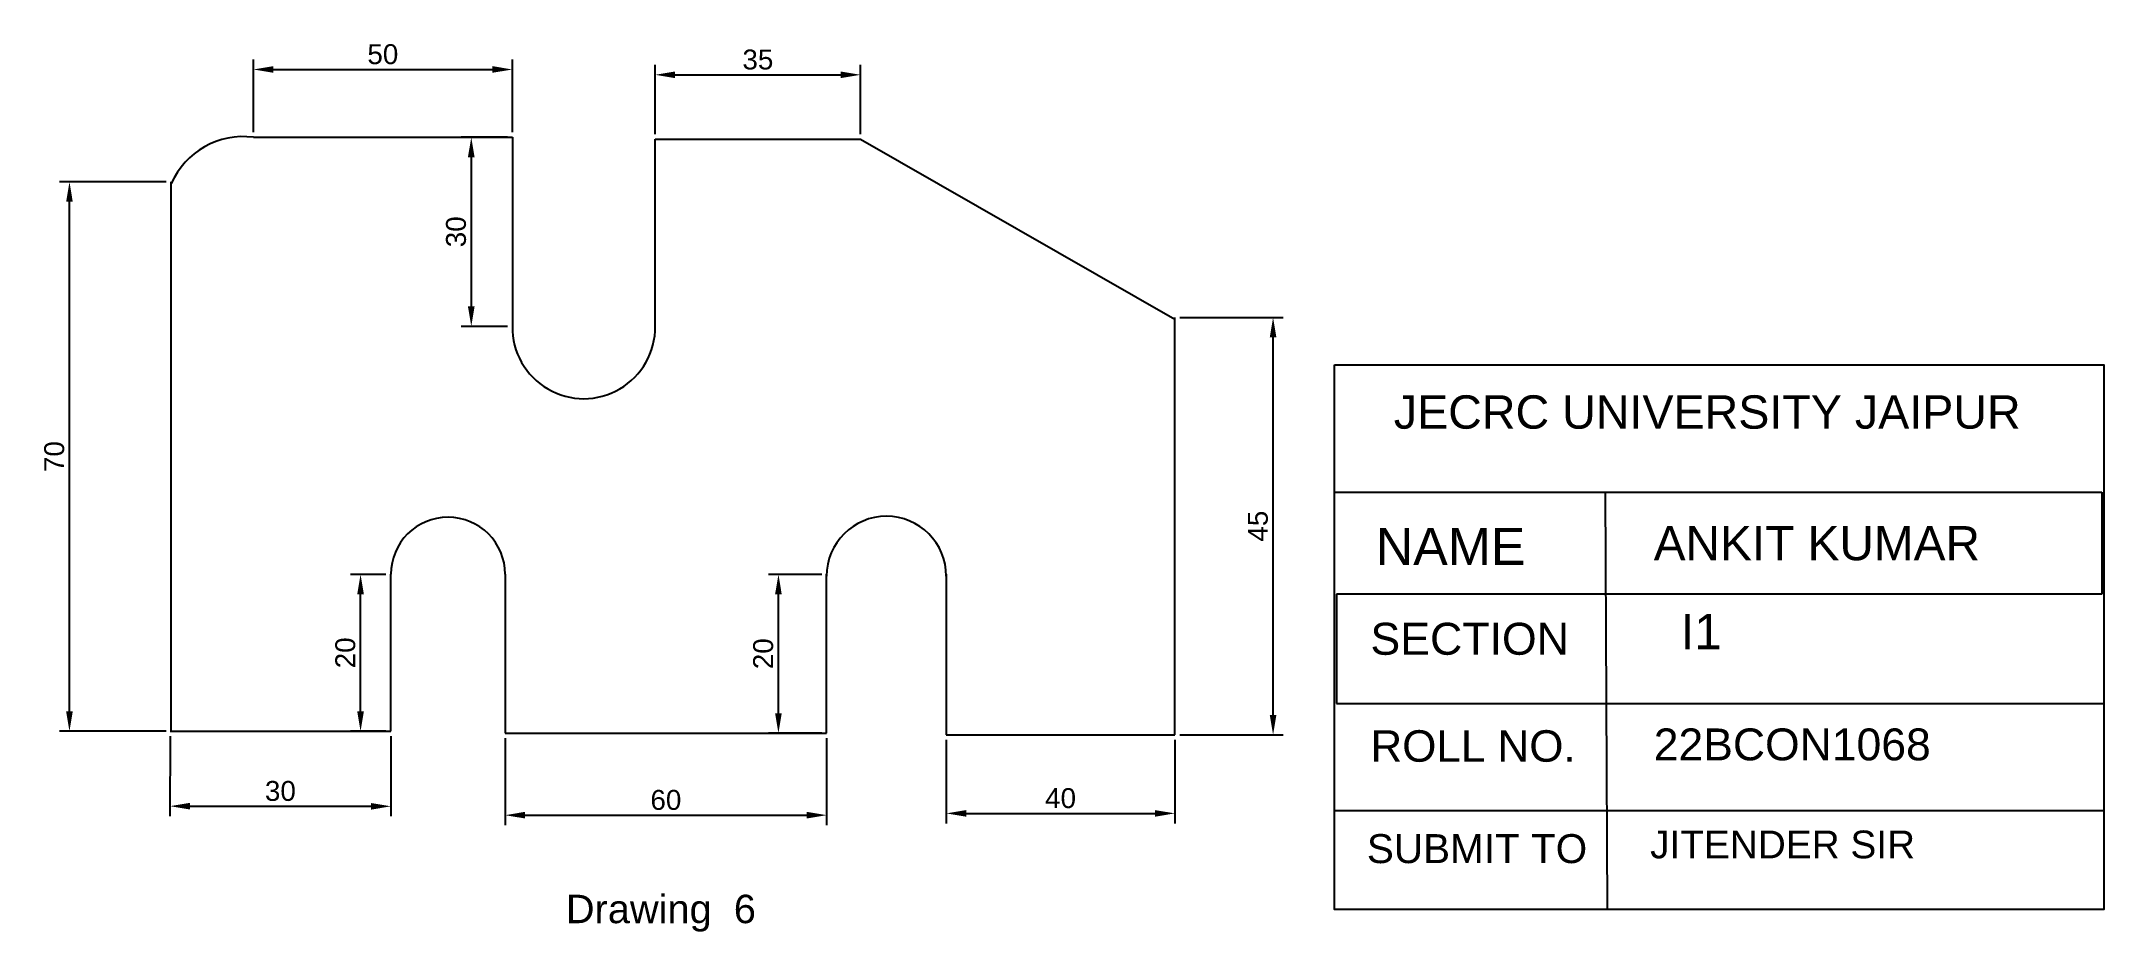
# Model space of a CAD drawing. Header units: millimetres. Extents: x 1500 to 5383, y 593 to 2270.
import ezdxf

# ---------------------------------------------------------------- set-up
doc = ezdxf.new("R2010")
doc.units = ezdxf.units.MM
doc.styles.get("Standard").update_dxf_attribs({"font": 'arial.ttf'})
doc.dimstyles.new('ISO-25', dxfattribs={"dimscale": 15, "dimtxt": 2.5, "dimasz": 2.5, "dimexe": 1.25, "dimexo": 0.625, "dimtad": 1, "dimtxsty": 'Standard', "dimcen": 2.5, "dimadec": 0, "dimazin": 0, "dimtfac": 1, "dimtmove": 0, "dimatfit": 3, "dimfxl": 1, "dimarcsym": 0})

# ---------------------------------------------------------------- blocks, each defined once
blk = doc.blocks.new('*D4')
at = {"color": 0, "lineweight": -2, "transparency": 16777216}
for p, q in [((1735.2, 2005), (1534.1, 2005)), ((1552.9, 1007.9), (1552.9, 1967.5)), ((1735.2, 970.4), (1534.1, 970.4))]:
    blk.add_line(p, q, dxfattribs=at)
at = {"color": 0, "transparency": 16777216}
for points in [[(1546.6, 1967.5), (1559.1, 1967.5), (1552.9, 2005)], [(1546.6, 1007.9), (1559.1, 1007.9), (1552.9, 970.4)]]:
    blk.add_solid(points, dxfattribs=at)
at = {"layer": 'Defpoints', "color": 0, "transparency": 16777216}
for p in [(1552.9, 2005), (1744.5, 2005), (1744.5, 970.4)]:
    blk.add_point(p, dxfattribs=at)
at = {"color": 0, "transparency": 16777216, "insert": (1524.4, 1487.7), "char_height": 37.5, "width": 675, "attachment_point": 5, "rotation": 90}
blk.add_mtext('70', dxfattribs=at)
blk = doc.blocks.new('*D5')
at = {"color": 0, "lineweight": -2, "transparency": 16777216}
for p, q in [((1742.2, 961.4), (1742.1, 810.7)), ((2158.1, 961), (2158, 810.4)), ((1779.6, 829.5), (2120.5, 829.2))]:
    blk.add_line(p, q, dxfattribs=at)
at = {"color": 0, "transparency": 16777216}
for points in [[(1779.6, 835.7), (1779.6, 823.2), (1742.1, 829.5)], [(2120.5, 835.4), (2120.5, 822.9), (2158, 829.2)]]:
    blk.add_solid(points, dxfattribs=at)
at = {"layer": 'Defpoints', "color": 0, "transparency": 16777216}
for p in [(1742.2, 970.7), (2158.1, 970.4), (2158, 829.2)]:
    blk.add_point(p, dxfattribs=at)
at = {"color": 0, "transparency": 16777216, "insert": (1950, 857.9), "char_height": 37.5, "attachment_point": 5, "rotation": 359.9553}
blk.add_mtext('30', dxfattribs=at)
blk = doc.blocks.new('*D6')
at = {"color": 0, "lineweight": -2, "transparency": 16777216}
for p, q in [((2373.2, 957.7), (2373.2, 793.8)), ((2978.4, 957.7), (2978.4, 793.8)), ((2410.7, 812.5), (2940.9, 812.5))]:
    blk.add_line(p, q, dxfattribs=at)
at = {"color": 0, "transparency": 16777216}
for points in [[(2410.7, 818.8), (2410.7, 806.3), (2373.2, 812.5)], [(2940.9, 818.8), (2940.9, 806.3), (2978.4, 812.5)]]:
    blk.add_solid(points, dxfattribs=at)
at = {"layer": 'Defpoints', "color": 0, "transparency": 16777216}
for p in [(2373.2, 967), (2978.4, 967), (2978.4, 812.5)]:
    blk.add_point(p, dxfattribs=at)
at = {"color": 0, "transparency": 16777216, "insert": (2675.8, 841), "char_height": 37.5, "attachment_point": 5}
blk.add_mtext('60', dxfattribs=at)
blk = doc.blocks.new('*D7')
at = {"color": 0, "lineweight": -2, "transparency": 16777216}
for p, q in [((3203.7, 954.3), (3203.7, 797.1)), ((3634, 954.3), (3634, 797.1)), ((3241.2, 815.9), (3596.5, 815.9))]:
    blk.add_line(p, q, dxfattribs=at)
at = {"color": 0, "transparency": 16777216}
for points in [[(3241.2, 822.1), (3241.2, 809.6), (3203.7, 815.9)], [(3596.5, 822.1), (3596.5, 809.6), (3634, 815.9)]]:
    blk.add_solid(points, dxfattribs=at)
at = {"layer": 'Defpoints', "color": 0, "transparency": 16777216}
for p in [(3203.7, 963.7), (3634, 963.7), (3634, 815.9)]:
    blk.add_point(p, dxfattribs=at)
at = {"color": 0, "transparency": 16777216, "insert": (3418.9, 844.4), "char_height": 37.5, "attachment_point": 5}
blk.add_mtext('40', dxfattribs=at)
blk = doc.blocks.new('*D8')
at = {"color": 0, "lineweight": -2, "transparency": 16777216}
for p, q in [((3643.4, 1749.7), (3837.7, 1749.7)), ((3819, 1001.2), (3819, 1712.2)), ((3643.4, 963.7), (3837.7, 963.7))]:
    blk.add_line(p, q, dxfattribs=at)
at = {"color": 0, "transparency": 16777216}
for points in [[(3812.7, 1712.2), (3825.2, 1712.2), (3819, 1749.7)], [(3812.7, 1001.2), (3825.2, 1001.2), (3819, 963.7)]]:
    blk.add_solid(points, dxfattribs=at)
at = {"layer": 'Defpoints', "color": 0, "transparency": 16777216}
for p in [(3634, 1749.7), (3819, 1749.7), (3634, 963.7)]:
    blk.add_point(p, dxfattribs=at)
at = {"color": 0, "transparency": 16777216, "insert": (3790.5, 1356.7), "char_height": 37.5, "attachment_point": 5, "rotation": 90}
blk.add_mtext('45', dxfattribs=at)
blk = doc.blocks.new('*D9')
at = {"color": 0, "lineweight": -2, "transparency": 16777216}
for p, q in [((2655.7, 2095), (2655.7, 2225.3)), ((3042.3, 2095), (3042.3, 2225.3)), ((2693.2, 2206.6), (3004.8, 2206.6))]:
    blk.add_line(p, q, dxfattribs=at)
at = {"color": 0, "transparency": 16777216}
for points in [[(2693.2, 2212.8), (2693.2, 2200.3), (2655.7, 2206.6)], [(3004.8, 2212.8), (3004.8, 2200.3), (3042.3, 2206.6)]]:
    blk.add_solid(points, dxfattribs=at)
at = {"layer": 'Defpoints', "color": 0, "transparency": 16777216}
for p in [(3042.3, 2206.6), (2655.7, 2085.6), (3042.3, 2085.6)]:
    blk.add_point(p, dxfattribs=at)
at = {"color": 0, "transparency": 16777216, "insert": (2849, 2235.1), "char_height": 37.5, "attachment_point": 5}
blk.add_mtext('35', dxfattribs=at)
blk = doc.blocks.new('*D10')
at = {"color": 0, "lineweight": -2, "transparency": 16777216}
for p, q in [((1899.2, 2098.4), (1899.2, 2235.4)), ((1936.7, 2216.6), (2349.2, 2216.6)), ((2386.7, 2098.4), (2386.7, 2235.4))]:
    blk.add_line(p, q, dxfattribs=at)
at = {"color": 0, "transparency": 16777216}
for points in [[(1936.7, 2222.9), (1936.7, 2210.4), (1899.2, 2216.6)], [(2349.2, 2222.9), (2349.2, 2210.4), (2386.7, 2216.6)]]:
    blk.add_solid(points, dxfattribs=at)
at = {"layer": 'Defpoints', "color": 0, "transparency": 16777216}
for p in [(2386.7, 2216.6), (1899.2, 2089), (2386.7, 2089)]:
    blk.add_point(p, dxfattribs=at)
at = {"color": 0, "transparency": 16777216, "insert": (2142.9, 2245.2), "char_height": 37.5, "attachment_point": 5}
blk.add_mtext('50', dxfattribs=at)
blk = doc.blocks.new('*D11')
at = {"color": 0, "lineweight": -2, "transparency": 16777216}
for p, q in [((2148.7, 1266), (2082.2, 1266)), ((2100.9, 1007.9), (2100.9, 1228.5)), ((2148.7, 970.4), (2082.2, 970.4))]:
    blk.add_line(p, q, dxfattribs=at)
at = {"color": 0, "transparency": 16777216}
for points in [[(2094.7, 1228.5), (2107.2, 1228.5), (2100.9, 1266)], [(2094.7, 1007.9), (2107.2, 1007.9), (2100.9, 970.4)]]:
    blk.add_solid(points, dxfattribs=at)
at = {"layer": 'Defpoints', "color": 0, "transparency": 16777216}
for p in [(2100.9, 1266), (2158.1, 1266), (2158.1, 970.4)]:
    blk.add_point(p, dxfattribs=at)
at = {"color": 0, "transparency": 16777216, "insert": (2072.4, 1118.2), "char_height": 37.5, "attachment_point": 5, "rotation": 90}
blk.add_mtext('20', dxfattribs=at)
blk = doc.blocks.new('*D12')
at = {"color": 0, "lineweight": -2, "transparency": 16777216}
for p, q in [((2969.1, 1266), (2868.9, 1266)), ((2887.7, 1004.5), (2887.7, 1228.5)), ((2969.1, 967), (2868.9, 967))]:
    blk.add_line(p, q, dxfattribs=at)
at = {"color": 0, "transparency": 16777216}
for points in [[(2881.4, 1228.5), (2893.9, 1228.5), (2887.7, 1266)], [(2881.4, 1004.5), (2893.9, 1004.5), (2887.7, 967)]]:
    blk.add_solid(points, dxfattribs=at)
at = {"layer": 'Defpoints', "color": 0, "transparency": 16777216}
for p in [(2887.7, 1266), (2978.4, 1266), (2978.4, 967)]:
    blk.add_point(p, dxfattribs=at)
at = {"color": 0, "transparency": 16777216, "insert": (2859.1, 1116.5), "char_height": 37.5, "attachment_point": 5, "rotation": 90}
blk.add_mtext('20', dxfattribs=at)
blk = doc.blocks.new('*D13')
at = {"color": 0, "lineweight": -2, "transparency": 16777216}
for p, q in [((2377.3, 2089), (2290.6, 2089)), ((2309.4, 2051.5), (2309.4, 1770.4)), ((2377.3, 1732.9), (2290.6, 1732.9))]:
    blk.add_line(p, q, dxfattribs=at)
at = {"color": 0, "transparency": 16777216}
for points in [[(2303.1, 2051.5), (2315.6, 2051.5), (2309.4, 2089)], [(2303.1, 1770.4), (2315.6, 1770.4), (2309.4, 1732.9)]]:
    blk.add_solid(points, dxfattribs=at)
at = {"layer": 'Defpoints', "color": 0, "transparency": 16777216}
for p in [(2386.7, 2089), (2309.4, 1732.9), (2386.7, 1732.9)]:
    blk.add_point(p, dxfattribs=at)
at = {"color": 0, "transparency": 16777216, "insert": (2280.8, 1911), "char_height": 37.5, "attachment_point": 5, "rotation": 90}
blk.add_mtext('30', dxfattribs=at)

msp = doc.modelspace()

# ---------------------------------------------------------------- linework, layer by layer
for p, q in [((1899.195, 2089), (1899.195, 2089)), ((1899.195, 2089), (2386.698, 2089)), ((2386.698, 2089), (2386.698, 2089)), ((2386.698, 2089), (2386.698, 1732.93)), ((2655.666, 1732.93), (2655.666, 2085.641)), ((2655.666, 2085.641), (2655.666, 2085.641)), ((2655.666, 2085.641), (3042.307, 2085.641)), ((3042.307, 2085.641), (3634.035, 1746.367)), ((1744.538, 970.403), (1744.538, 2005.022)), ((3634.035, 963.684), (3634.035, 1749.726)), ((2386.698, 1732.93), (2386.698, 1732.93)), ((2655.666, 1732.93), (2655.666, 1732.93)), ((3934.816, 1420.959), (5379.533, 1420.959)), ((4444.518, 1420.959), (4447.893, 635.154)), ((5379.533, 1420.959), (5379.533, 1228.724)), ((2158.076, 970.403), (2158.076, 1266.008)), ((2373.25, 1266.008), (2373.25, 1266.008)), ((2373.25, 1266.008), (2373.25, 967.044)), ((2978.427, 967.044), (2978.427, 1266.008)), ((2978.427, 1266.008), (2978.427, 1266.008)), ((3203.687, 1266.008), (3203.687, 1266.008)), ((3203.687, 1266.008), (3203.687, 963.684)), ((5379.533, 1228.724), (3938.192, 1228.724)), ((3938.192, 1228.724), (3938.192, 1022.998)), ((3938.192, 1022.998), (5382.908, 1022.998)), ((5382.908, 1022.998), (5382.908, 820.645)), ((1742.191, 970.727), (2158.076, 970.403)), ((1744.538, 970.403), (1744.538, 970.403)), ((2158.076, 970.403), (2158.076, 970.403)), ((2373.25, 967.044), (2373.25, 967.044)), ((2373.25, 967.044), (2978.427, 967.044)), ((2978.427, 967.044), (2978.427, 967.044)), ((3203.687, 963.684), (3203.687, 963.684)), ((3203.687, 963.684), (3634.035, 963.684)), ((3634.035, 963.684), (3634.035, 963.684)), ((5382.908, 820.645), (3934.816, 820.645))]:
    msp.add_line(p, q)
msp.add_lwpolyline([(3934.816, 1660.41), (5382.908, 1660.41), (5382.908, 635.154), (3934.816, 635.154)], close=True)
for centre, radius, start, end in [((1880.279, 1941.895), 148.316, 82.672852, 156.235971), ((2521.182, 1731.251), 134.494, 179.284467, 0.715533), ((2265.663, 1266.008), 107.587, 0, 180), ((3091.057, 1262.649), 112.63, 0, 180)]:
    msp.add_arc(centre, radius, start, end)

# ---------------------------------------------------------------- texts
at = {"attachment_point": 1}
for s, width, gutter_width, insert, char_height in [('JECRC UNIVERSITY JAIPUR', 10727.26859, 314.206, (4046.208, 1603.077), 62.84129), ('NAME', 4306.71327, 348.871, (4012.453, 1353.508), 69.7742), ('ANKIT KUMAR', 6546.87348, 321.722, (4535.656, 1356.881), 64.34439), ('SECTION', 2611.95442, 300.921, (4002.326, 1174.763), 60.1842), ('I1', 7036.53636, 333.153, (4586.289, 1191.626), 66.6306), ('ROLL NO.', 3229.02657, 296.294, (4002.326, 972.41), 59.2587), ('22BCON1068', 6102.35934, 299.878, (4535.656, 975.782), 59.9756), ('SUBMIT TO', 3392.63549, 272.695, (3995.575, 776.802), 54.5389), ('JITENDER SIR', 5769.48434, 261.235, (4528.905, 783.547), 52.24692), ('Drawing  6', 6795.93769, 267.945, (2487.489, 662.758), 53.589)]:
    msp.add_mtext_dynamic_manual_height_columns(s, width=width, gutter_width=gutter_width, heights=[0], dxfattribs=dict(at, insert=insert, char_height=char_height))

# ---------------------------------------------------------------- dimensions: what is measured, and where the dimension line sits
for base, p1, p2, text, picture, middle in [((2386.698, 2216.648), (1899.195, 2089), (2386.698, 2089), '50', '*D10', (2142.946, 2245.17)), ((3042.307, 2206.571), (2655.666, 2085.641), (3042.307, 2085.641), '35', '*D9', (2848.986, 2235.105)), ((2978.427, 812.523), (2373.25, 967.044), (2978.427, 967.044), '60', '*D6', (2675.838, 841.044)), ((3634.035, 815.882), (3203.687, 963.684), (3634.035, 963.684), '40', '*D7', (3418.861, 844.403))]:
    dim = msp.add_linear_dim(base=base, p1=p1, p2=p2, text=text, dimstyle='ISO-25')
    dim.commit()
    dim.dimension.update_dxf_attribs({"geometry": picture, "text_midpoint": middle})
for base, p1, p2, text, picture, middle in [((2309.37, 1732.93), (2386.698, 2089), (2386.698, 1732.93), '30', '*D13', (2280.836, 1910.965)), ((1552.899, 2005.022), (1744.538, 970.403), (1744.538, 2005.022), '70', '*D4', (1524.378, 1487.712)), ((3818.95, 1749.726), (3634.035, 963.684), (3634.035, 1749.726), '45', '*D8', (3790.505, 1356.705)), ((2100.92, 1266.008), (2158.076, 970.403), (2158.076, 1266.008), '20', '*D11', (2072.399, 1118.205)), ((2887.65, 1266.008), (2978.427, 967.044), (2978.427, 1266.008), '20', '*D12', (2859.129, 1116.526))]:
    dim = msp.add_linear_dim(base=base, p1=p1, p2=p2, angle=90, text=text, dimstyle='ISO-25')
    dim.commit()
    dim.dimension.update_dxf_attribs({"geometry": picture, "text_midpoint": middle})
dim = msp.add_aligned_dim(p1=(1742.191, 970.727), p2=(2158.076, 970.403), distance=-141.236, text='30', dimstyle='ISO-25')
dim.commit()
dim.dimension.update_dxf_attribs({"geometry": '*D5', "text_midpoint": (1950.045, 857.863)})

doc.saveas('drawing.dxf')
